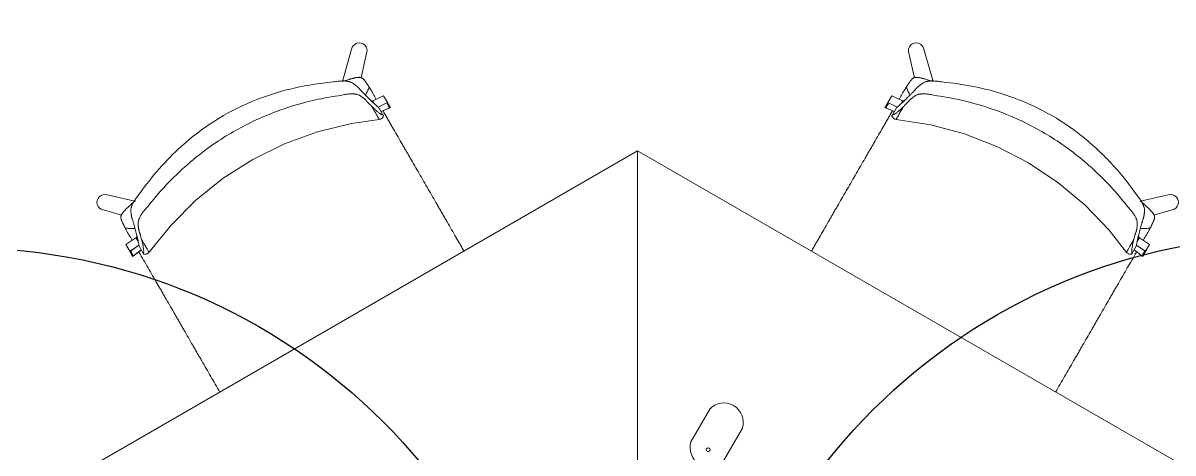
# Model space of a CAD drawing. Header units: millimetres. Extents: x 155920 to 295199, y -4084 to 97293.
# Drawn here: x 170246 to 172182, y 17771 to 18495 of the extents above; entities that cross this region are included whole.
import ezdxf

# ---------------------------------------------------------------- set-up
doc = ezdxf.new("R2010")
doc.units = ezdxf.units.MM
doc.header["$MEASUREMENT"] = 0
doc.layers.add('A-GENM', color=8, linetype='CONTINUOUS', lineweight=9)
doc.layers.add('I-FURN', color=8, linetype='CONTINUOUS', lineweight=9)
doc.layers.add('Social Distancing', color=7, linetype='CONTINUOUS')

msp = doc.modelspace()

# ---------------------------------------------------------------- linework, layer by layer
at = {"layer": 'A-GENM'}
for p, q in [((171401.7, 17844.9), (171370, 17789.9)), ((171425, 17758.1), (171456.7, 17813.1))]:
    msp.add_line(p, q, dxfattribs=at)
for centre, radius, start, end in [((171425.6, 17822.8), 32.5, 342.6804, 137.3196), ((171401, 17780.2), 32.5, 162.6804, 317.3196), ((171399, 17776.7), 3.16, 150, 330), ((171399, 17776.7), 3.16, 330, 150)]:
    msp.add_arc(centre, radius, start, end, dxfattribs=at)
at = {"layer": 'I-FURN'}
for p, q in [((170798.7, 18450.8), (170783.2, 18396.3)), ((171777.6, 18396.3), (171762.1, 18450.8)), ((170814.7, 18402.6), (170824, 18444.4)), ((171736.8, 18444.4), (171746.1, 18402.6)), ((170834.5, 18363.8), (170852.5, 18372.5)), ((170852.5, 18372.5), (170859.1, 18361)), ((171701.6, 18361), (171708.3, 18372.5)), ((171708.3, 18372.5), (171726.2, 18363.8)), ((170835.2, 18360.7), (170833.7, 18363.3)), ((170837.5, 18358.6), (170834.5, 18363.8)), ((170859.1, 18361), (170843.5, 18353.3)), ((170863.9, 18353.3), (170857.6, 18364.3)), ((171703.2, 18364.3), (171696.9, 18353.3)), ((171717.2, 18353.3), (171701.6, 18361)), ((171726.2, 18363.8), (171723.3, 18358.6)), ((171727.1, 18363.3), (171725.6, 18360.7)), ((170844.7, 18352.3), (170851.5, 18340.5)), ((170847.2, 18333.3), (170848.9, 18334.1)), ((170848.4, 18345.9), (170864.3, 18352.7)), ((170848.4, 18345.8), (170863.4, 18352.3)), ((170848.9, 18334.1), (170850.1, 18335.1)), ((170850.1, 18335.1), (170851.6, 18336.8)), ((170851.6, 18336.8), (170852.5, 18338.7)), ((171696.5, 18352.7), (171712.4, 18345.9)), ((171697.3, 18352.3), (171712.4, 18345.8)), ((171708.3, 18338.7), (171709.1, 18337)), ((171709.1, 18337), (171710.2, 18335.5)), ((171709.3, 18340.5), (171716.1, 18352.3)), ((171710.2, 18335.5), (171711.3, 18334.5)), ((171711.3, 18334.5), (171713.3, 18333.4)), ((170741.2, 18311.8), (170798.6, 18326)), ((170798.6, 18326), (170845.4, 18332.8)), ((170845.4, 18332.8), (170847.2, 18333.3)), ((171713.3, 18333.4), (171715.4, 18332.8)), ((171715.4, 18332.8), (171773.8, 18323.7)), ((171773.8, 18323.7), (171830.8, 18308.3)), ((170685.7, 18291.5), (170741.2, 18311.8)), ((171830.8, 18308.3), (171885.9, 18286.8)), ((171280.2, 18279.8), (170284.3, 17704.8)), ((170632.7, 18265.3), (170685.7, 18291.5)), ((171280.2, 17169.8), (171280.2, 18279.8)), ((172276.1, 17704.9), (171280.2, 18279.8)), ((171280.2, 18279.8), (171280.2, 17169.8)), ((171885.9, 18286.8), (171938.3, 18259.5)), ((170582.8, 18233.6), (170632.7, 18265.3)), ((171938.3, 18259.5), (171987.5, 18226.6)), ((170536.6, 18196.6), (170582.8, 18233.6)), ((171987.5, 18226.6), (172032.9, 18188.7)), ((170433.8, 18195.2), (170387.2, 18205.5)), ((172173.5, 18205.5), (172127, 18195.2)), ((170380.8, 18180.2), (170411.4, 18171.6)), ((170494.8, 18154.9), (170536.6, 18196.6)), ((172032.9, 18188.7), (172073.8, 18146)), ((172149.4, 18171.6), (172180, 18180.2)), ((170457.6, 18108.9), (170494.8, 18154.9)), ((172073.8, 18146), (172103.1, 18108.9)), ((170418.9, 18122.2), (170435.4, 18133.4)), ((170425.5, 18110.7), (170418.9, 18122.2)), ((170440.8, 18120.9), (170425.5, 18110.7)), ((170440.8, 18120.8), (170426.4, 18111.1)), ((170435.4, 18133.4), (170439.9, 18125.7)), ((170436.3, 18133.8), (170439.2, 18128.7)), ((172135.2, 18110.7), (172120, 18120.9)), ((172134.4, 18111.1), (172120, 18120.8)), ((172120.9, 18125.7), (172125.3, 18133.4)), ((172121.5, 18128.7), (172124.5, 18133.8)), ((172125.3, 18133.4), (172141.9, 18122.2)), ((172141.9, 18122.2), (172135.2, 18110.7)), ((170423.5, 18113.6), (170430.1, 18102.1)), ((170430.1, 18102.1), (170444.7, 18113)), ((170431, 18102.6), (170444.8, 18112.9)), ((170441.1, 18119.3), (170447.9, 18107.5)), ((170451.1, 18105.6), (170449, 18105.7)), ((170453.3, 18106), (170451.1, 18105.6)), ((170454.7, 18106.5), (170453.3, 18106)), ((170456.3, 18107.6), (170454.7, 18106.5)), ((170457.6, 18108.9), (170456.3, 18107.6)), ((172104.7, 18107.4), (172103.1, 18108.9)), ((172106.6, 18106.3), (172104.7, 18107.4)), ((172108.1, 18105.8), (172106.6, 18106.3)), ((172109.9, 18105.6), (172108.1, 18105.8)), ((172111.8, 18105.7), (172109.9, 18105.6)), ((172112.9, 18107.5), (172119.7, 18119.3)), ((172116, 18113), (172130.7, 18102.1)), ((172116, 18112.9), (172129.8, 18102.6)), ((172130.7, 18102.1), (172137.3, 18113.6))]:
    msp.add_line(p, q, dxfattribs=at)
for centre, start, end in [((170811.6, 18448.5), 341.9662, 169.5824), ((171749.2, 18448.5), 10.4176, 198.0338), ((170383.2, 18193.1), 71.9896, 259.6059), ((172177.6, 18193.1), 280.3941, 108.0104)]:
    msp.add_arc(centre, 13.1, start, end, dxfattribs=at)
for centre, major_axis, start_param, end_param in [((170875, 18365.2), (-15.1, -8.7), 6.026179, 6.605675), ((170875.9, 18365.6), (-15.1, -8.7), 6.026179, 6.605675), ((171684.9, 18365.6), (15.1, -8.7), 5.960696, 6.540192), ((171685.8, 18365.2), (15.1, -8.7), 5.960696, 6.540192), ((170406.5, 18110.1), (-15.1, -8.7), 2.819103, 2.902745), ((170413.1, 18098.5), (-15.1, -8.7), 2.819103, 3.398599), ((170414, 18099), (-15.1, -8.7), 2.819103, 3.398599), ((172146.8, 18099), (15.1, -8.7), 2.884586, 3.464082), ((172147.6, 18098.5), (15.1, -8.7), 2.884586, 3.464082), ((172154.3, 18110.1), (15.1, -8.7), 3.380441, 3.464082)]:
    msp.add_ellipse(centre, major_axis=major_axis, ratio=0.978487, start_param=start_param, end_param=end_param, dxfattribs=at)
for points, knots in [([(170441.9, 18207.7), (170452.1, 18222.2), (170473.9, 18250), (170515.3, 18292.1), (170567, 18331.8), (170630, 18364.5), (170686.3, 18382.6), (170732.6, 18391.8), (170756, 18394.8), (170767.8, 18395.8)], [-1, -1, -1, -1, -0.863636, -0.727273, -0.545455, -0.363636, -0.181818, -0.090909, 0, 0, 0, 0]), ([(170767.8, 18395.8), (170770.4, 18396.3), (170775.4, 18397.1), (170781.1, 18397.5), (170785.2, 18397.5), (170788.2, 18397.4), (170790.5, 18397.1), (170792, 18396.9), (170792.8, 18396.8), (170793.4, 18396.7), (170794.1, 18396.5), (170794.8, 18396.3), (170796.2, 18396), (170797.9, 18395.3), (170799.7, 18394.4), (170801.4, 18393.4), (170802.9, 18392.3), (170804.3, 18391.2), (170805.4, 18390.3), (170806.2, 18389.7), (170806.6, 18389.3), (170806.9, 18389.1), (170807.3, 18388.8), (170807.7, 18388.5), (170808.4, 18387.9), (170809.3, 18387.1), (170810.2, 18386.1), (170811.4, 18384.8), (170812.5, 18383.4), (170813.6, 18382.1), (170814.5, 18381.2), (170815.4, 18380.2), (170816.7, 18379), (170818.8, 18376.8), (170821.8, 18373.9), (170825, 18370.6), (170828.1, 18367.5), (170831.2, 18364.5), (170834, 18361.8), (170836.6, 18359.3), (170838.2, 18357.9), (170839, 18357.3)], [0, 0, 0, 0, 0.035714, 0.071429, 0.089286, 0.107143, 0.125, 0.133929, 0.138393, 0.142857, 0.147321, 0.151786, 0.160714, 0.178571, 0.196429, 0.214286, 0.232143, 0.25, 0.267857, 0.276786, 0.28125, 0.285714, 0.290179, 0.294643, 0.303571, 0.321429, 0.339286, 0.357143, 0.392857, 0.410714, 0.428571, 0.446429, 0.464286, 0.5, 0.571429, 0.642857, 0.714286, 0.785714, 0.857143, 0.928571, 1, 1, 1, 1]), ([(170783.5, 18396.6), (170785.8, 18397.3), (170789.4, 18398.5), (170793.8, 18399.8), (170796.2, 18400.5), (170798, 18401.1), (170799.7, 18401.5), (170801.2, 18401.9), (170802.9, 18402.3), (170804.6, 18402.7), (170806.5, 18403.1), (170808.2, 18403.4), (170809.7, 18403.5), (170810.8, 18403.6), (170811.6, 18403.6), (170812.4, 18403.6), (170813.5, 18403.4), (170814.7, 18403.1), (170816.1, 18402.6), (170817.3, 18401.8), (170818.3, 18401), (170819.2, 18400), (170820, 18399), (170820.6, 18398.3), (170820.9, 18397.9), (170821.1, 18397.6), (170821.4, 18397.3), (170821.7, 18396.9), (170822.2, 18396.2), (170822.9, 18395.1), (170823.6, 18394.1), (170824.2, 18393.3), (170824.6, 18392.6), (170825.1, 18392), (170825.7, 18391), (170826.8, 18389.4), (170827.7, 18388), (170828.3, 18387.1)], [0, 0, 0, 0, 0.125, 0.1875, 0.21875, 0.25, 0.28125, 0.3125, 0.34375, 0.375, 0.40625, 0.4375, 0.46875, 0.484375, 0.5, 0.515625, 0.53125, 0.5625, 0.59375, 0.625, 0.65625, 0.6875, 0.71875, 0.734375, 0.742188, 0.75, 0.757812, 0.765625, 0.78125, 0.8125, 0.84375, 0.859375, 0.875, 0.890625, 0.90625, 0.9375, 1, 1, 1, 1]), ([(171721.8, 18357.3), (171723.3, 18358.6), (171725.8, 18360.9), (171729.6, 18364.5), (171732.6, 18367.5), (171735.7, 18370.6), (171739, 18373.9), (171742, 18376.8), (171744.4, 18379.3), (171746, 18380.9), (171747.2, 18382.1), (171748.3, 18383.4), (171749.4, 18384.8), (171750.5, 18386.1), (171751.5, 18387.1), (171752.4, 18387.9), (171753.1, 18388.5), (171753.5, 18388.8), (171753.9, 18389.1), (171754.2, 18389.3), (171754.6, 18389.7), (171755.4, 18390.3), (171756.5, 18391.2), (171757.9, 18392.3), (171759.4, 18393.4), (171761.1, 18394.4), (171762.9, 18395.3), (171764.6, 18396), (171765.9, 18396.3), (171766.7, 18396.5), (171767, 18396.6), (171767.1, 18396.6)], [0, 0, 0, 0, 0.1428571, 0.2142857, 0.2857143, 0.3571429, 0.4285714, 0.5, 0.5357143, 0.5714286, 0.5892857, 0.6071429, 0.6428571, 0.6607143, 0.6785714, 0.6964286, 0.7053571, 0.7098214, 0.7142857, 0.71875, 0.7232143, 0.7321429, 0.75, 0.7678571, 0.7857143, 0.8035714, 0.8214286, 0.8392857, 0.8482143, 0.8526786, 0.8555526, 0.8555526, 0.8555526, 0.8555526]), ([(171732.5, 18387.1), (171733.1, 18388), (171734, 18389.4), (171735.1, 18391), (171735.7, 18392), (171736.2, 18392.6), (171736.6, 18393.3), (171737.2, 18394.1), (171737.9, 18395.1), (171738.6, 18396.2), (171739.1, 18396.9), (171739.4, 18397.3), (171739.7, 18397.6), (171739.9, 18397.9), (171740.2, 18398.3), (171740.8, 18399), (171741.6, 18400), (171742.5, 18401), (171743.5, 18401.8), (171744.7, 18402.6), (171746, 18403.1), (171747.3, 18403.4), (171748.4, 18403.6), (171749.2, 18403.6), (171750, 18403.6), (171751.1, 18403.5), (171752.5, 18403.4), (171754.3, 18403.1), (171756.2, 18402.7), (171757.9, 18402.3), (171759.5, 18401.9), (171761.1, 18401.5), (171762.8, 18401.1), (171764.6, 18400.5), (171767, 18399.8), (171771.4, 18398.5), (171775, 18397.3), (171777.3, 18396.6)], [0, 0, 0, 0, 0.0625, 0.09375, 0.109375, 0.125, 0.140625, 0.15625, 0.1875, 0.21875, 0.234375, 0.242188, 0.25, 0.257812, 0.265625, 0.28125, 0.3125, 0.34375, 0.375, 0.40625, 0.4375, 0.46875, 0.484375, 0.5, 0.515625, 0.53125, 0.5625, 0.59375, 0.625, 0.65625, 0.6875, 0.71875, 0.75, 0.78125, 0.8125, 0.875, 1, 1, 1, 1]), ([(171767.3, 18396.7), (171767.5, 18396.7), (171768, 18396.8), (171768.8, 18396.9), (171770.3, 18397.1), (171772.6, 18397.4), (171775.5, 18397.5), (171779.7, 18397.5), (171785.4, 18397.1), (171790.4, 18396.3), (171793, 18395.8)], [0.8571429, 0.8571429, 0.8571429, 0.8571429, 0.8616071, 0.8660714, 0.875, 0.8928571, 0.9107143, 0.9285714, 0.9642857, 1, 1, 1, 1]), ([(171793, 18395.8), (171810.7, 18394.2), (171845.7, 18389.2), (171902.9, 18374.4), (171963, 18349.5), (172022.9, 18311.3), (172066.7, 18271.6), (172097.9, 18236.1), (172112.1, 18217.3), (172118.9, 18207.7)], [-1, -1, -1, -1, -0.863636, -0.727273, -0.545455, -0.363636, -0.181818, -0.090909, 0, 0, 0, 0]), ([(170780.8, 18373.2), (170768, 18371.5), (170742.7, 18367), (170692.7, 18354.4), (170632.4, 18331.5), (170565.3, 18292.8), (170515.3, 18251.9), (170479.4, 18215), (170462.8, 18195.3), (170454.9, 18185.1)], [-1, -1, -1, -1, -0.9, -0.8, -0.6, -0.4, -0.2, -0.1, 0, 0, 0, 0]), ([(170832.9, 18354.4), (170831.8, 18355.6), (170830, 18357.3), (170828, 18359.3), (170826.8, 18360.5), (170825.9, 18361.4), (170825.1, 18362.2), (170824.1, 18363.4), (170823.2, 18364.5), (170822.2, 18365.6), (170821.3, 18366.5), (170820.5, 18367.2), (170819.9, 18367.7), (170819.5, 18368), (170819.1, 18368.2), (170818.8, 18368.5), (170818.4, 18368.8), (170817.6, 18369.3), (170816.5, 18370.2), (170815.1, 18371.2), (170813.5, 18372.3), (170811.8, 18373.3), (170809.9, 18374.2), (170808.2, 18374.8), (170806.9, 18375.1), (170806.1, 18375.3), (170805.5, 18375.4), (170804.9, 18375.4), (170804.1, 18375.5), (170802.6, 18375.7), (170800.4, 18375.8), (170797.5, 18375.8), (170793.5, 18375.6), (170788.1, 18374.9), (170783.3, 18373.9), (170780.8, 18373.2)], [0, 0, 0, 0, 0.125, 0.1875, 0.21875, 0.25, 0.28125, 0.3125, 0.375, 0.40625, 0.4375, 0.46875, 0.484375, 0.492188, 0.5, 0.507812, 0.515625, 0.53125, 0.5625, 0.59375, 0.625, 0.65625, 0.6875, 0.71875, 0.734375, 0.742188, 0.75, 0.757812, 0.765625, 0.78125, 0.8125, 0.84375, 0.875, 0.9375, 1, 1, 1, 1]), ([(170821.5, 18373.6), (170821.7, 18373.9), (170823.1, 18376.1), (170825.6, 18380.4), (170827.4, 18384.8), (170828.3, 18387.1)], [0.93933321, 0.93933321, 0.93933321, 0.93933321, 0.94444444, 0.97222222, 1, 1, 1, 1]), ([(171780, 18373.2), (171777.5, 18373.9), (171772.7, 18374.9), (171767.3, 18375.6), (171763.2, 18375.8), (171760.4, 18375.8), (171758.2, 18375.7), (171756.7, 18375.5), (171755.9, 18375.4), (171755.3, 18375.4), (171754.7, 18375.3), (171753.9, 18375.1), (171752.6, 18374.8), (171750.8, 18374.2), (171749, 18373.3), (171747.3, 18372.3), (171745.7, 18371.2), (171744.3, 18370.2), (171743.1, 18369.3), (171742.4, 18368.8), (171742, 18368.5), (171741.6, 18368.2), (171741.3, 18368), (171740.9, 18367.7), (171740.3, 18367.2), (171739.4, 18366.5), (171738.6, 18365.6), (171737.6, 18364.5), (171736.7, 18363.4), (171735.7, 18362.2), (171734.9, 18361.4), (171734, 18360.5), (171732.8, 18359.3), (171730.8, 18357.3), (171729, 18355.6), (171727.8, 18354.4)], [0, 0, 0, 0, 0.0625, 0.125, 0.15625, 0.1875, 0.21875, 0.234375, 0.242188, 0.25, 0.257812, 0.265625, 0.28125, 0.3125, 0.34375, 0.375, 0.40625, 0.4375, 0.46875, 0.484375, 0.492188, 0.5, 0.507812, 0.515625, 0.53125, 0.5625, 0.59375, 0.625, 0.6875, 0.71875, 0.75, 0.78125, 0.8125, 0.875, 1, 1, 1, 1]), ([(171732.5, 18387.1), (171733.4, 18384.8), (171735.2, 18380.4), (171737.6, 18376.1), (171739.1, 18373.9), (171739.3, 18373.6)], [0, 0, 0, 0, 0.02777778, 0.05555556, 0.06066679, 0.06066679, 0.06066679, 0.06066679]), ([(172105.8, 18185.1), (172097.9, 18195.3), (172081.4, 18215), (172045.5, 18251.9), (171995.5, 18292.8), (171928.4, 18331.5), (171868, 18354.4), (171818.1, 18367), (171792.7, 18371.5), (171780, 18373.2)], [-1, -1, -1, -1, -0.9, -0.8, -0.6, -0.4, -0.2, -0.1, 0, 0, 0, 0]), ([(170834.6, 18363.7), (170834.1, 18363.8), (170833.2, 18363.9), (170832.3, 18364), (170831.8, 18364)], [-0.8741323, -0.8741323, -0.8741323, -0.8741323, -0.6666667, -0.4718724, -0.4718724, -0.4718724, -0.4718724]), ([(170833.6, 18353.2), (170834.8, 18351.1), (170837.3, 18346.9), (170840.3, 18341.6), (170842.7, 18337.5), (170844, 18335.2), (170844.7, 18334), (170845.1, 18333.3), (170845.3, 18332.9), (170845.4, 18332.8), (170845.4, 18332.8)], [0.0170185, 0.0170185, 0.0170185, 0.0170185, 0.1111111, 0.2222222, 0.3333333, 0.4444444, 0.5, 0.5555556, 0.6111111, 0.6625707, 0.6625707, 0.6625707, 0.6625707]), ([(171715.4, 18332.8), (171715.4, 18332.8), (171715.4, 18332.9), (171715.7, 18333.4), (171716.1, 18334.2), (171717.1, 18335.9), (171719.1, 18339.3), (171722.5, 18345.2), (171725.6, 18350.6), (171727.2, 18353.3)], [0.3374293, 0.3374293, 0.3374293, 0.3374293, 0.3888889, 0.4444444, 0.5138889, 0.5833333, 0.7222222, 0.8611111, 0.9829815, 0.9829815, 0.9829815, 0.9829815]), ([(171729, 18364), (171728.5, 18364), (171727.5, 18363.9), (171726.7, 18363.8), (171726.2, 18363.7)], [-0.5281276, -0.5281276, -0.5281276, -0.5281276, -0.3333333, -0.1258677, -0.1258677, -0.1258677, -0.1258677]), ([(170851.2, 18347.9), (170851.5, 18347.3), (170853.1, 18344.4), (170856.1, 18339.4), (170860, 18332.6), (170863.8, 18325.9), (170868.9, 18317.2), (170875.1, 18306.5), (170881.2, 18295.9), (170886.1, 18287.3), (170889.9, 18280.7), (170893.7, 18274.1), (170898.7, 18265.4), (170905, 18254.7), (170912.4, 18241.8), (170920, 18228.7), (170927.6, 18215.5), (170935, 18202.6), (170941.3, 18191.7), (170946.3, 18183), (170950.2, 18176.4), (170954, 18169.8), (170959, 18161.1), (170965.2, 18150.3), (170971.5, 18139.5), (170976.5, 18130.8), (170980.3, 18124.1), (170984.1, 18117.6), (170986.7, 18113.1), (170988, 18110.9), (170988, 18110.8)], [-0.8977274, -0.8977274, -0.8977274, -0.8977274, -0.8928571, -0.875, -0.8571429, -0.8392857, -0.8214286, -0.7857143, -0.75, -0.7321429, -0.7142857, -0.6964286, -0.6785714, -0.6428571, -0.6071429, -0.5714286, -0.5357143, -0.5, -0.4642857, -0.4464286, -0.4285714, -0.4107143, -0.3928571, -0.3571429, -0.3214286, -0.3035714, -0.2857143, -0.2678571, -0.25, -0.2492433, -0.2492433, -0.2492433, -0.2492433]), ([(171572.7, 18110.7), (171572.8, 18110.8), (171574.1, 18113.1), (171576.7, 18117.6), (171580.5, 18124.1), (171584.3, 18130.8), (171589.3, 18139.5), (171595.6, 18150.3), (171601.8, 18161.1), (171606.8, 18169.8), (171610.6, 18176.4), (171614.4, 18183), (171619.5, 18191.7), (171625.7, 18202.6), (171633.2, 18215.5), (171640.8, 18228.7), (171648.4, 18241.8), (171655.8, 18254.7), (171662, 18265.4), (171667, 18274.1), (171670.9, 18280.7), (171674.7, 18287.3), (171679.6, 18295.9), (171685.7, 18306.5), (171691.9, 18317.2), (171697, 18325.9), (171700.8, 18332.6), (171704.7, 18339.4), (171707.6, 18344.4), (171709.3, 18347.3), (171709.6, 18347.9)], [-0.7511307, -0.7511307, -0.7511307, -0.7511307, -0.75, -0.7321429, -0.7142857, -0.6964286, -0.6785714, -0.6428571, -0.6071429, -0.5892857, -0.5714286, -0.5535714, -0.5357143, -0.5, -0.4642857, -0.4285714, -0.3928571, -0.3571429, -0.3214286, -0.3035714, -0.2857143, -0.2678571, -0.25, -0.2142857, -0.1785714, -0.1607143, -0.1428571, -0.125, -0.1071429, -0.1022726, -0.1022726, -0.1022726, -0.1022726]), ([(170438.2, 18133.4), (170438, 18134.6), (170437.3, 18137.1), (170436.3, 18141.2), (170435.1, 18145.4), (170433.9, 18149.9), (170432.8, 18154), (170431.9, 18157.3), (170431.3, 18159.5), (170430.8, 18161.1), (170430.2, 18162.8), (170429.6, 18164.4), (170429.1, 18166), (170428.7, 18167.4), (170428.4, 18168.6), (170428.3, 18169.5), (170428.2, 18170), (170428.1, 18170.4), (170428.1, 18170.8), (170428, 18171.4), (170427.9, 18172.3), (170427.7, 18173.7), (170427.4, 18175.5), (170427.2, 18177.3), (170427.2, 18179.3), (170427.3, 18181.4), (170427.6, 18183.2), (170427.9, 18184.5), (170428.1, 18185.3), (170428.3, 18185.9), (170428.5, 18186.5), (170428.8, 18187.3), (170429.4, 18188.7), (170430.4, 18190.8), (170431.7, 18193.4), (170433.8, 18197), (170437, 18201.7), (170440.2, 18205.6), (170441.9, 18207.7)], [0.1428571, 0.1428571, 0.1428571, 0.1428571, 0.2142857, 0.2857143, 0.3571429, 0.4285714, 0.5, 0.5357143, 0.5714286, 0.5892857, 0.6071429, 0.6428571, 0.6607143, 0.6785714, 0.6964286, 0.7053571, 0.7098214, 0.7142857, 0.71875, 0.7232143, 0.7321429, 0.75, 0.7678571, 0.7857143, 0.8035714, 0.8214286, 0.8392857, 0.8482143, 0.8526786, 0.8571429, 0.8616071, 0.8660714, 0.875, 0.8928571, 0.9107143, 0.9285714, 0.9642857, 1, 1, 1, 1]), ([(172118.9, 18207.7), (172120.6, 18205.6), (172123.8, 18201.7), (172127, 18197), (172129.1, 18193.4), (172130.4, 18190.8), (172131.4, 18188.7), (172131.9, 18187.3), (172132.2, 18186.5), (172132.4, 18185.9), (172132.6, 18185.3), (172132.9, 18184.5), (172133.2, 18183.2), (172133.5, 18181.4), (172133.6, 18179.3), (172133.5, 18177.3), (172133.4, 18175.5), (172133.1, 18173.7), (172132.9, 18172.3), (172132.8, 18171.4), (172132.7, 18170.8), (172132.6, 18170.4), (172132.6, 18170), (172132.5, 18169.5), (172132.4, 18168.6), (172132.1, 18167.4), (172131.7, 18166), (172131.1, 18164.4), (172130.5, 18162.8), (172130, 18161.1), (172129.6, 18159.9), (172129.2, 18158.6), (172128.7, 18156.9), (172128, 18154), (172126.9, 18149.9), (172125.6, 18145.4), (172124.5, 18141.2), (172123.5, 18137.1), (172122.8, 18134.6), (172122.5, 18133.4)], [0, 0, 0, 0, 0.0357143, 0.0714286, 0.0892857, 0.1071429, 0.125, 0.1339286, 0.1383929, 0.1428571, 0.1473214, 0.1517857, 0.1607143, 0.1785714, 0.1964286, 0.2142857, 0.2321429, 0.25, 0.2678571, 0.2767857, 0.28125, 0.2857143, 0.2901786, 0.2946429, 0.3035714, 0.3214286, 0.3392857, 0.3571429, 0.3928571, 0.4107143, 0.4285714, 0.4464286, 0.4642857, 0.5, 0.5714286, 0.6428571, 0.7142857, 0.7857143, 0.8571429, 0.8571429, 0.8571429, 0.8571429]), ([(170417.5, 18150), (170417.1, 18151), (170416.3, 18152.4), (170415.4, 18154.2), (170414.9, 18155.2), (170414.6, 18155.9), (170414.2, 18156.6), (170413.8, 18157.5), (170413.3, 18158.6), (170412.7, 18159.8), (170412.4, 18160.6), (170412.2, 18161.1), (170412, 18161.4), (170411.9, 18161.8), (170411.7, 18162.3), (170411.3, 18163.1), (170410.9, 18164.2), (170410.5, 18165.6), (170410.3, 18166.8), (170410.2, 18168.2), (170410.4, 18169.7), (170410.8, 18171), (170411.2, 18172), (170411.6, 18172.7), (170412, 18173.4), (170412.6, 18174.3), (170413.5, 18175.5), (170414.6, 18176.9), (170415.8, 18178.3), (170417.1, 18179.6), (170418.2, 18180.8), (170419.4, 18181.9), (170420.6, 18183.1), (170421.9, 18184.5), (170423.8, 18186.2), (170427.1, 18189.3), (170429.9, 18191.9), (170431.7, 18193.5)], [0, 0, 0, 0, 0.0625, 0.09375, 0.109375, 0.125, 0.140625, 0.15625, 0.1875, 0.21875, 0.234375, 0.242188, 0.25, 0.257812, 0.265625, 0.28125, 0.3125, 0.34375, 0.375, 0.40625, 0.4375, 0.46875, 0.484375, 0.5, 0.515625, 0.53125, 0.5625, 0.59375, 0.625, 0.65625, 0.6875, 0.71875, 0.75, 0.78125, 0.8125, 0.875, 1, 1, 1, 1]), ([(170454.9, 18185.1), (170453.1, 18183.2), (170449.9, 18179.6), (170446.5, 18175.3), (170444.3, 18171.9), (170442.9, 18169.4), (170441.9, 18167.4), (170441.3, 18166.1), (170441, 18165.3), (170440.7, 18164.7), (170440.5, 18164.2), (170440.3, 18163.4), (170439.9, 18162.1), (170439.6, 18160.3), (170439.4, 18158.3), (170439.4, 18156.3), (170439.5, 18154.4), (170439.7, 18152.6), (170439.9, 18151.2), (170440, 18150.3), (170440.1, 18149.8), (170440.1, 18149.4), (170440.1, 18149), (170440.2, 18148.5), (170440.3, 18147.7), (170440.5, 18146.6), (170440.8, 18145.5), (170441.3, 18144), (170441.8, 18142.7), (170442.3, 18141.2), (170442.7, 18140.1), (170443, 18138.9), (170443.4, 18137.3), (170444.2, 18134.5), (170444.8, 18132.1), (170445.2, 18130.5)], [0, 0, 0, 0, 0.0625, 0.125, 0.15625, 0.1875, 0.21875, 0.234375, 0.242188, 0.25, 0.257812, 0.265625, 0.28125, 0.3125, 0.34375, 0.375, 0.40625, 0.4375, 0.46875, 0.484375, 0.492188, 0.5, 0.507812, 0.515625, 0.53125, 0.5625, 0.59375, 0.625, 0.6875, 0.71875, 0.75, 0.78125, 0.8125, 0.875, 1, 1, 1, 1]), ([(172115.6, 18130.5), (172116, 18132.1), (172116.6, 18134.5), (172117.4, 18137.3), (172117.8, 18138.9), (172118.1, 18140.1), (172118.5, 18141.2), (172119, 18142.7), (172119.5, 18144), (172120, 18145.5), (172120.3, 18146.6), (172120.5, 18147.7), (172120.6, 18148.5), (172120.6, 18149), (172120.7, 18149.4), (172120.7, 18149.8), (172120.8, 18150.3), (172120.9, 18151.2), (172121, 18152.6), (172121.2, 18154.4), (172121.4, 18156.3), (172121.4, 18158.3), (172121.2, 18160.3), (172120.9, 18162.1), (172120.5, 18163.4), (172120.3, 18164.2), (172120, 18164.7), (172119.8, 18165.3), (172119.5, 18166.1), (172118.9, 18167.4), (172117.9, 18169.4), (172116.4, 18171.9), (172114.2, 18175.3), (172110.9, 18179.6), (172107.6, 18183.2), (172105.8, 18185.1)], [0, 0, 0, 0, 0.125, 0.1875, 0.21875, 0.25, 0.28125, 0.3125, 0.375, 0.40625, 0.4375, 0.46875, 0.484375, 0.492188, 0.5, 0.507812, 0.515625, 0.53125, 0.5625, 0.59375, 0.625, 0.65625, 0.6875, 0.71875, 0.734375, 0.742188, 0.75, 0.757812, 0.765625, 0.78125, 0.8125, 0.84375, 0.875, 0.9375, 1, 1, 1, 1]), ([(172129.1, 18193.5), (172130.8, 18191.9), (172133.7, 18189.3), (172137, 18186.2), (172138.8, 18184.5), (172140.2, 18183.1), (172141.4, 18181.9), (172142.6, 18180.8), (172143.7, 18179.6), (172144.9, 18178.3), (172146.2, 18176.9), (172147.3, 18175.5), (172148.2, 18174.3), (172148.8, 18173.4), (172149.2, 18172.7), (172149.5, 18172), (172150, 18171), (172150.4, 18169.7), (172150.5, 18168.2), (172150.5, 18166.8), (172150.2, 18165.6), (172149.9, 18164.2), (172149.4, 18163.1), (172149.1, 18162.3), (172148.9, 18161.8), (172148.8, 18161.4), (172148.6, 18161.1), (172148.4, 18160.6), (172148, 18159.8), (172147.5, 18158.6), (172147, 18157.5), (172146.5, 18156.6), (172146.2, 18155.9), (172145.8, 18155.2), (172145.3, 18154.2), (172144.5, 18152.4), (172143.7, 18151), (172143.2, 18150)], [0, 0, 0, 0, 0.125, 0.1875, 0.21875, 0.25, 0.28125, 0.3125, 0.34375, 0.375, 0.40625, 0.4375, 0.46875, 0.484375, 0.5, 0.515625, 0.53125, 0.5625, 0.59375, 0.625, 0.65625, 0.6875, 0.71875, 0.734375, 0.742188, 0.75, 0.757812, 0.765625, 0.78125, 0.8125, 0.84375, 0.859375, 0.875, 0.890625, 0.90625, 0.9375, 1, 1, 1, 1]), ([(170417.5, 18150), (170420, 18149.5), (170424.7, 18149), (170430.2, 18148.9), (170433.3, 18149.1), (170434.2, 18149.2)], [0, 0, 0, 0, 0.02777778, 0.05555556, 0.06696683, 0.06696683, 0.06696683, 0.06696683]), ([(172126.6, 18149.2), (172127.5, 18149.1), (172130.6, 18148.9), (172136.1, 18149), (172140.8, 18149.5), (172143.2, 18150)], [0.93303317, 0.93303317, 0.93303317, 0.93303317, 0.94444444, 0.97222222, 1, 1, 1, 1]), ([(170437.5, 18136.3), (170437.2, 18135.9), (170436.8, 18135), (170436.5, 18134.2), (170436.3, 18133.7)], [-0.5281276, -0.5281276, -0.5281276, -0.5281276, -0.3333333, -0.1189454, -0.1189454, -0.1189454, -0.1189454]), ([(170457.6, 18108.9), (170457.6, 18108.9), (170457.6, 18109.1), (170457.3, 18109.5), (170456.9, 18110.3), (170455.9, 18112), (170453.9, 18115.4), (170450.3, 18121.6), (170447, 18127.3), (170445.2, 18130.5)], [0.3374293, 0.3374293, 0.3374293, 0.3374293, 0.3888889, 0.4444444, 0.5138889, 0.5833333, 0.7222222, 0.8611111, 1, 1, 1, 1]), ([(172115.6, 18130.5), (172114.1, 18127.9), (172111.4, 18123.3), (172108.2, 18117.8), (172105.9, 18113.6), (172104.5, 18111.3), (172103.8, 18110.1), (172103.5, 18109.5), (172103.2, 18109.1), (172103.1, 18108.9), (172103.1, 18108.9)], [0, 0, 0, 0, 0.1111111, 0.2222222, 0.3333333, 0.4444444, 0.5, 0.5555556, 0.6111111, 0.6625707, 0.6625707, 0.6625707, 0.6625707]), ([(172122.4, 18133), (172122.2, 18131.9), (172121.7, 18129.7), (172121.3, 18127.7), (172121.1, 18126.7)], [0.8644525, 0.8644525, 0.8644525, 0.8644525, 0.9285714, 1, 1, 1, 1]), ([(172124.5, 18133.7), (172124.3, 18134.2), (172124, 18135), (172123.5, 18135.9), (172123.3, 18136.3)], [-0.8810546, -0.8810546, -0.8810546, -0.8810546, -0.6666667, -0.4718724, -0.4718724, -0.4718724, -0.4718724]), ([(170577, 17873.4), (170577, 17873.5), (170574.4, 17877.9), (170569.3, 17886.7), (170561.6, 17900), (170554.1, 17913.1), (170547.8, 17924), (170542.8, 17932.7), (170538.9, 17939.3), (170535.1, 17945.9), (170530.1, 17954.6), (170523.9, 17965.3), (170517.7, 17976), (170512.8, 17984.6), (170509, 17991.2), (170505.2, 17997.8), (170500.2, 18006.4), (170494, 18017.2), (170487.7, 18028), (170482.7, 18036.7), (170478.9, 18043.4), (170475, 18050), (170470, 18058.7), (170463.7, 18069.6), (170456.2, 18082.6), (170448.5, 18096), (170443.1, 18105.3), (170440.3, 18110.1), (170440.1, 18110.5)], [-0.7503695, -0.7503695, -0.7503695, -0.7503695, -0.75, -0.7142857, -0.6785714, -0.6428571, -0.6071429, -0.5892857, -0.5714286, -0.5535714, -0.5357143, -0.5, -0.4642857, -0.4464286, -0.4285714, -0.4107143, -0.3928571, -0.3571429, -0.3214286, -0.3035714, -0.2857143, -0.2678571, -0.25, -0.2142857, -0.1785714, -0.1428571, -0.1071429, -0.103964, -0.103964, -0.103964, -0.103964]), ([(172120.7, 18110.5), (172120.4, 18110.1), (172117.7, 18105.3), (172112.3, 18095.9), (172104.6, 18082.6), (172097, 18069.6), (172090.8, 18058.7), (172085.8, 18050), (172081.9, 18043.4), (172078.1, 18036.7), (172073, 18028), (172066.8, 18017.2), (172060.6, 18006.4), (172055.6, 17997.8), (172051.8, 17991.2), (172048, 17984.6), (172043, 17976), (172036.9, 17965.3), (172030.7, 17954.6), (172025.7, 17945.9), (172021.9, 17939.3), (172018, 17932.7), (172013, 17924), (172006.7, 17913.1), (171999.1, 17900), (171991.5, 17886.7), (171986.3, 17877.8), (171983.8, 17873.4), (171983.7, 17873.3)], [-0.896036, -0.896036, -0.896036, -0.896036, -0.8928571, -0.8571429, -0.8214286, -0.7857143, -0.75, -0.7321429, -0.7142857, -0.6964286, -0.6785714, -0.6428571, -0.6071429, -0.5892857, -0.5714286, -0.5535714, -0.5357143, -0.5, -0.4642857, -0.4464286, -0.4285714, -0.4107143, -0.3928571, -0.3571429, -0.3214286, -0.2857143, -0.25, -0.2493139, -0.2493139, -0.2493139, -0.2493139])]:
    msp.add_open_spline(points, degree=3, knots=knots, dxfattribs=at)
for points in [[(170828.3, 18387.1), (170828.6, 18386.6), (170829.3, 18385.5), (170830, 18384.4), (170830.4, 18383.9)], [(170830.4, 18383.9), (170833.4, 18378.6), (170836.6, 18373.1), (170839.8, 18367.5)], [(171720.9, 18367.5), (171724.2, 18373.1), (171727.4, 18378.6), (171730.4, 18383.9)], [(171730.4, 18383.9), (171730.8, 18384.4), (171731.5, 18385.5), (171732.2, 18386.6), (171732.5, 18387.1)], [(170851.5, 18340.5), (170851, 18340.5), (170849.9, 18340.6), (170847.5, 18341.7), (170844.6, 18343.8), (170841.2, 18346.7), (170837.3, 18350.2), (170834.4, 18352.9), (170832.9, 18354.4)], [(170839, 18357.3), (170840, 18356.4), (170842, 18354.6), (170843.8, 18353.1), (170844.7, 18352.3)], [(171727.8, 18354.4), (171726.4, 18352.9), (171723.5, 18350.2), (171719.6, 18346.7), (171716.2, 18343.8), (171713.3, 18341.7), (171710.9, 18340.6), (171709.8, 18340.5), (171709.3, 18340.5)], [(171716.1, 18352.3), (171717, 18353.1), (171718.8, 18354.6), (171720.8, 18356.4), (171721.8, 18357.3)], [(170852.1, 18339.4), (170852.3, 18339.1), (170852.6, 18338.7), (170852.5, 18338.8), (170852.2, 18339.3), (170851.8, 18340), (170851.5, 18340.5)], [(171709.3, 18340.5), (171709, 18340), (171708.6, 18339.3), (171708.3, 18338.8), (171708.2, 18338.7), (171708.5, 18339.1), (171708.6, 18339.4)], [(170434.5, 18195.9), (170433.6, 18195.1), (170432.7, 18194.3), (170431.7, 18193.5)], [(170431.7, 18193.5), (170432.6, 18194.3), (170433.6, 18195.1), (170434.5, 18195.9)], [(172129.1, 18193.5), (172128.1, 18194.3), (172127.2, 18195.1), (172126.2, 18195.9)], [(172126.3, 18195.9), (172127.2, 18195.1), (172128.1, 18194.3), (172129.1, 18193.5)], [(170419.3, 18146.6), (170419, 18147.1), (170418.4, 18148.3), (170417.8, 18149.4), (170417.5, 18150)], [(170428.7, 18130.2), (170425.5, 18135.8), (170422.3, 18141.3), (170419.3, 18146.6)], [(172141.5, 18146.6), (172138.4, 18141.3), (172135.3, 18135.8), (172132, 18130.2)], [(172143.2, 18150), (172142.9, 18149.4), (172142.4, 18148.3), (172141.8, 18147.1), (172141.5, 18146.6)], [(170439.6, 18126.7), (170439.3, 18128.6), (170438.9, 18130.7), (170438.3, 18133)], [(170441.1, 18119.3), (170440.9, 18120.5), (170440.5, 18122.8), (170439.9, 18125.4), (170439.6, 18126.7)], [(170445.2, 18130.5), (170445.7, 18128.5), (170446.7, 18124.7), (170447.7, 18119.5), (170448.5, 18115.1), (170448.9, 18111.6), (170448.6, 18109), (170448.2, 18107.9), (170447.9, 18107.5)], [(172112.9, 18107.5), (172112.6, 18107.9), (172112.1, 18109), (172111.9, 18111.6), (172112.3, 18115.1), (172113.1, 18119.5), (172114.1, 18124.7), (172115.1, 18128.5), (172115.6, 18130.5)], [(172121.1, 18126.7), (172120.8, 18125.4), (172120.3, 18122.8), (172119.9, 18120.5), (172119.7, 18119.3)], [(170447.9, 18107.5), (170448.2, 18107), (170448.6, 18106.3), (170448.9, 18105.8), (170449, 18105.7), (170448.8, 18106.1), (170448.6, 18106.4)], [(172112.2, 18106.4), (172112, 18106.1), (172111.8, 18105.7), (172111.8, 18105.8), (172112.2, 18106.3), (172112.6, 18107), (172112.9, 18107.5)]]:
    msp.add_open_spline(points, degree=3, dxfattribs=at)
at = {"layer": 'Social Distancing'}
for centre in [(169392.7, 19144.1), (169392.7, 19144.1), (172383.9, 17136.9), (172383.9, 17136.9), (170144.8, 17116.5), (170144.8, 17116.5)]:
    msp.add_circle(centre, 1000, dxfattribs=at)

doc.saveas('drawing.dxf')
